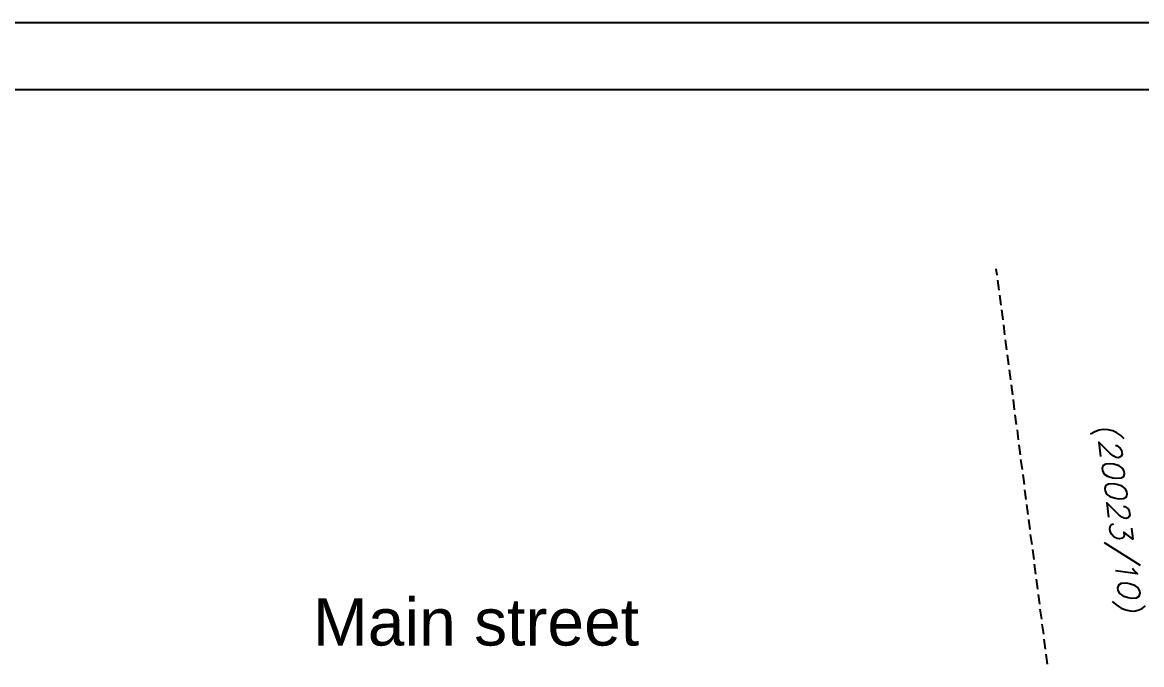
# Model space of a CAD drawing. Header units: millimetres. Extents: x -160 to 389, y -61 to 142.
# Drawn here: x -63.7 to 50.9, y 76.7 to 142.4 of the extents above; entities that cross this region are included whole.
import ezdxf

# ---------------------------------------------------------------- set-up
doc = ezdxf.new("R2010")
doc.units = ezdxf.units.MM
for name, color, linetype in [('PDF_0', 7, 'Continuous'), ('PDF_Text', 7, 'Continuous'), ('PDF_xref_Boundary$lines$(UV_map)$GR-10', 8, 'Continuous'), ('PDF_xref_Boundary$lines$(UV_map)$TX-11', 8, 'Continuous')]:
    doc.layers.add(name, color=color, linetype=linetype)
doc.styles.add('PDF ArialMT', font='arial.ttf')

msp = doc.modelspace()

# ---------------------------------------------------------------- linework, layer by layer
at = {"layer": 'PDF_0', "lineweight": 25}
msp.add_lwpolyline([(-159.95, 142.44), (245.16, 142.44)], dxfattribs=at)
msp.add_lwpolyline([(-153.12, 135.58), (238.32, 135.58), (238.32, -54.62), (-153.12, -54.62)], close=True, dxfattribs=at)
at = {"layer": 'PDF_xref_Boundary$lines$(UV_map)$GR-10', "lineweight": 25}
for points in [[(36.09, 116.56), (36, 117.2)], [(36.3, 115.02), (36.15, 116.04)], [(36.5, 113.48), (36.35, 114.5)], [(36.7, 111.97), (36.56, 112.99)], [(36.88, 110.43), (36.76, 111.45)], [(37.08, 108.89), (36.96, 109.91)], [(37.28, 107.38), (37.14, 108.39)], [(37.49, 105.84), (37.34, 106.85)], [(37.69, 104.29), (37.55, 105.31)], [(37.87, 102.75), (37.75, 103.8)], [(38.07, 101.24), (37.95, 102.26)], [(38.27, 99.7), (38.16, 100.72)], [(38.48, 98.16), (38.33, 99.18)], [(38.68, 96.65), (38.53, 97.67)], [(38.88, 95.11), (38.74, 96.13)], [(39.06, 93.57), (38.94, 94.58)], [(39.26, 92.03), (39.14, 93.07)], [(39.46, 90.51), (39.32, 91.53)], [(39.67, 88.97), (39.52, 89.99)], [(39.87, 87.43), (39.73, 88.45)], [(40.05, 85.92), (39.93, 86.94)], [(40.25, 84.38), (40.13, 85.4)], [(40.45, 82.84), (40.31, 83.86)], [(40.66, 81.33), (40.51, 82.34)], [(40.86, 79.79), (40.71, 80.8)], [(41.03, 78.25), (40.92, 79.26)], [(41.24, 76.7), (41.12, 77.75)]]:
    msp.add_lwpolyline(points, dxfattribs=at)
at = {"layer": 'PDF_xref_Boundary$lines$(UV_map)$TX-11', "lineweight": 25}
for points in [[(48.22, 99.09), (48.33, 99.09), (48.56, 98.95), (48.68, 98.83), (48.83, 98.63), (48.88, 98.19), (48.8, 98.01), (48.71, 97.93), (48.51, 97.84), (48.27, 97.87), (48.04, 98.01), (47.69, 98.25), (46.5, 99.44), (46.67, 97.99)], [(49.03, 92.87), (49.15, 92.87), (49.38, 92.72), (49.49, 92.61), (49.61, 92.37), (49.67, 91.97), (49.58, 91.79), (49.49, 91.68), (49.29, 91.62), (49.09, 91.65), (48.85, 91.76), (48.51, 92.03), (47.31, 93.22), (47.49, 91.76)], [(49.84, 90.63), (49.99, 89.5), (49.06, 90.22), (49.09, 89.9), (49.03, 89.73), (48.91, 89.61), (48.62, 89.55), (48.39, 89.58), (48.07, 89.73), (47.84, 89.99), (47.66, 90.31), (47.63, 90.6), (47.69, 90.92), (47.81, 91.01), (48.01, 91.07)], [(50.77, 86.82), (47.08, 89.15)], [(49.96, 86.53), (50.1, 86.3), (50.45, 85.95), (48.19, 86.27)]]:
    msp.add_lwpolyline(points, dxfattribs=at)
for points in [[(49.09, 96.44), (48.94, 96.76), (48.59, 97.03), (48.04, 97.2), (47.72, 97.23), (47.2, 97.2), (46.91, 97.03), (46.85, 96.74), (46.88, 96.53), (47.02, 96.21), (47.37, 95.95), (47.92, 95.78), (48.24, 95.75), (48.77, 95.78), (49.06, 95.92), (49.12, 96.24)], [(49.38, 94.35), (49.23, 94.67), (48.88, 94.93), (48.33, 95.11), (48.01, 95.17), (47.49, 95.14), (47.17, 94.96), (47.11, 94.67), (47.14, 94.47), (47.28, 94.12), (47.63, 93.89), (48.19, 93.71), (48.51, 93.65), (49.03, 93.68), (49.32, 93.86), (49.41, 94.15)], [(50.69, 84.18), (50.54, 84.52), (50.19, 84.76), (49.64, 84.93), (49.32, 84.99), (48.8, 84.96), (48.51, 84.79), (48.42, 84.5), (48.45, 84.29), (48.59, 83.97), (48.94, 83.71), (49.49, 83.54), (49.81, 83.48), (50.34, 83.51), (50.63, 83.68), (50.72, 83.97)]]:
    msp.add_lwpolyline(points, close=True, dxfattribs=at)
msp.add_arc((47.13, 98.27), 2.47, 37.8365, 126.7198, dxfattribs=at)
msp.add_ellipse((47.52, 95.27), major_axis=(-2.82, 13.09), ratio=0.367201, start_param=2.671872, end_param=3.353879, dxfattribs=at)

# ---------------------------------------------------------------- texts
at = {"layer": 'PDF_Text', "insert": (-33.97, 81), "char_height": 4.8351, "attachment_point": 4, "style": 'PDF ArialMT'}
msp.add_mtext('Main street', dxfattribs=at)

doc.saveas('drawing.dxf')
